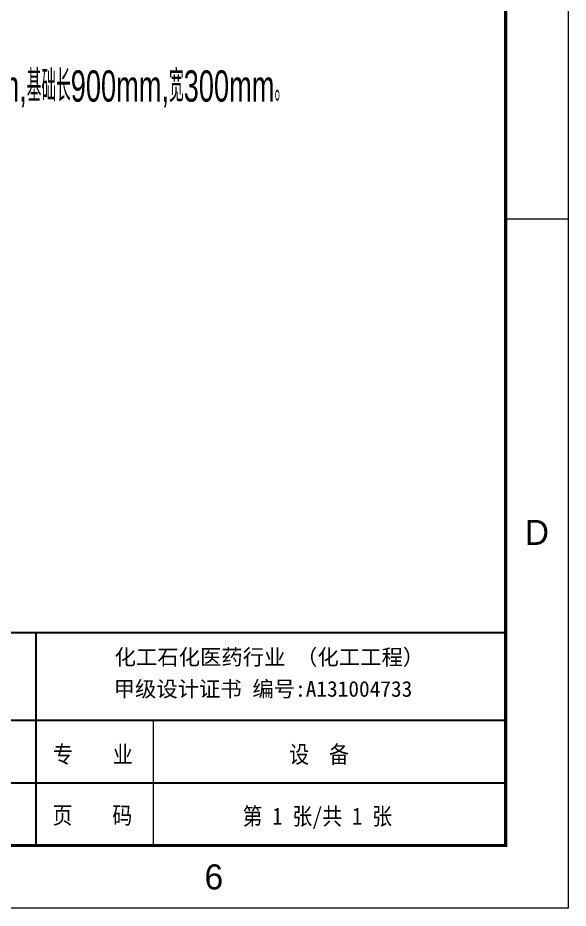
# Model space of a CAD drawing. Extents: x 148 to 221443, y -36682 to 6758.
# Drawn here: x 161085 to 162843, y -12368 to -9525 of the extents above; entities that cross this region are included whole.
import ezdxf
from ezdxf.enums import TextEntityAlignment as Align

# ---------------------------------------------------------------- set-up
doc = ezdxf.new("R2010")
doc.units = 0
doc.header["$LTSCALE"] = 10
doc.header["$MEASUREMENT"] = 0
doc.layers.add('2', color=4, linetype='Continuous')
doc.layers.add('2（细实线）', color=3, linetype='Continuous', lineweight=20)
doc.layers.add('图框层', color=7, linetype='Continuous', lineweight=15)
doc.styles.add('HZ', font='ROMS.SHX', dxfattribs={"width": 0.75, "bigfont": 'GBCBIG.SHX'})
doc.styles.add('tkhz2', font='')
doc.styles.add('公司名', font='simhei.ttf')
doc.styles.get('tkhz2').set_extended_font_data('SimSun')

# ---------------------------------------------------------------- blocks, each defined once
blk = doc.blocks.new('a2')
blk.add_line((15905.09, 9816.74), (15895.09, 9816.74))
at = {"layer": '图框层', "ltscale": 10}
blk.add_lwpolyline([(15311.09, 10126.74), (15905.09, 10126.74), (15905.09, 9706.74), (15311.09, 9706.74)], close=True, dxfattribs=at)
at = {"layer": '图框层', "ltscale": 10, "const_width": 0.5}
blk.add_lwpolyline([(15336.09, 10116.74), (15895.09, 10116.74), (15895.09, 9716.74), (15336.09, 9716.74)], close=True, dxfattribs=at)
at = {"style": 'HZ'}
for s, p in [('D', (15900.09, 9766.74)), ('6', (15848.5, 9711.74))]:
    blk.add_text(s, height=4, dxfattribs=at).set_placement(p, align=Align.MIDDLE)

msp = doc.modelspace()

# ---------------------------------------------------------------- linework, layer by layer
at = {"layer": '图框层'}
msp.add_line((161518.0858, -12167.8391), (161518.0858, -11767.8391), dxfattribs=at)
at = {"layer": '图框层', "const_width": 6}
msp.add_lwpolyline([(159043.0858, -12167.8391), (162643.0858, -12167.8391), (162643.0858, -11487.8391), (159043.0858, -11487.8391)], close=True, dxfattribs=at)
for points in [[(161143.0858, -11487.8391), (161143.0858, -11767.8391)], [(159043.0858, -11767.8391), (162643.0858, -11767.8391)], [(161143.0858, -11767.8391), (162643.0858, -11767.8391)], [(161143.0858, -11767.8391), (161143.0858, -12167.8391)], [(159043.0858, -11967.8391), (162643.0858, -11967.8391)]]:
    msp.add_lwpolyline(points, dxfattribs=at)

# ---------------------------------------------------------------- block references
at = {"layer": '2（细实线）', "xscale": 20, "yscale": 20, "zscale": 20}
msp.add_blockref('a2', (-155258.6412, -206502.6822), dxfattribs=at)

# ---------------------------------------------------------------- texts
at = {"layer": '2', "color": 3, "linetype": 'Continuous', "style": 'HZ', "width": 0.65}
msp.add_text('4.斜梯下部若与土建基础埋件焊接,则埋件尺寸为200mmX200mm,基础长900mm,宽300mm。', height=100, dxfattribs=at).set_placement((159419.3645, -9792.6294))
at = {"layer": '图框层', "ltscale": 10, "style": '公司名'}
for s, p in [('化工石化医药行业 （化工工程）', (161394.3244, -11591.1766)), ('甲级设计证书 编号:A131004733', (161391.279, -11692.6535))]:
    msp.add_text(s, height=50, dxfattribs=at).set_placement(p)
at = {"layer": '图框层', "style": 'tkhz2', "width": 0.85}
for s, p in [('专    业', (161324.9004, -11904.1871)), ('设  备', (162047.6058, -11904.1871)), ('页    码', (161323.4613, -12098.7039)), ('第 1 张/共 1 张', (162041.726, -12101.6457))]:
    msp.add_text(s, height=55, dxfattribs=at).set_placement(p, align=Align.CENTER)

doc.saveas('drawing.dxf')
